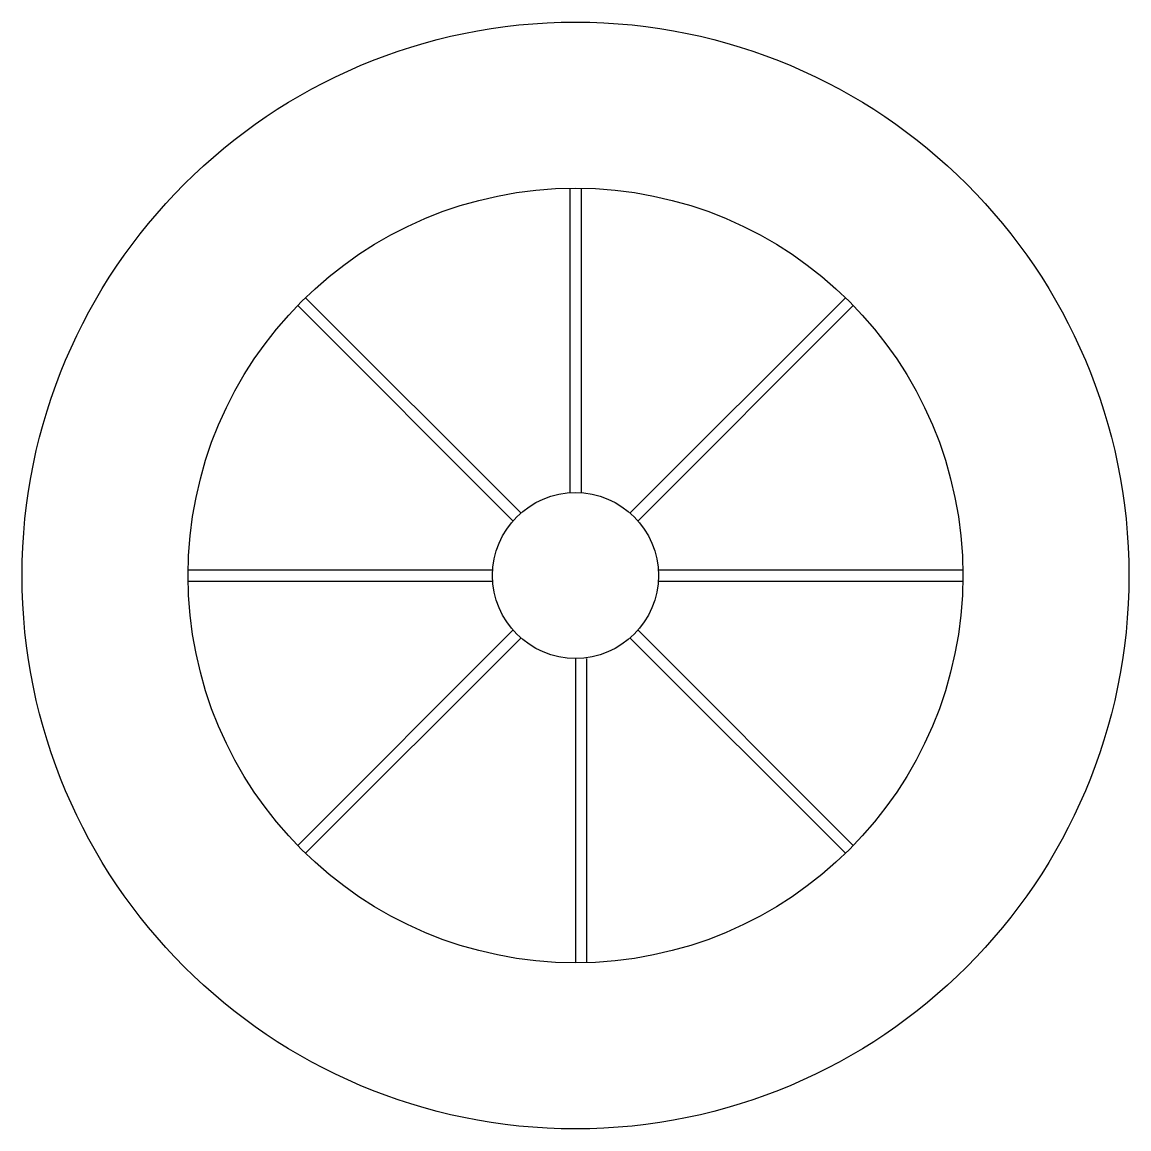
# Model space of a CAD drawing. Extents: x -1 to 1, y -1 to 1.
import ezdxf

# ---------------------------------------------------------------- set-up
doc = ezdxf.new("R2010")
doc.units = 0
doc.header["$LTSCALE"] = 0.5
doc.header["$MEASUREMENT"] = 0
doc.layers.get('0').update_dxf_attribs({"linetype": 'CONTINUOUS'})

msp = doc.modelspace()

# ---------------------------------------------------------------- linework, layer by layer
for p, q in [((-0.01, 0.7), (-0.01, 0.15)), ((0.01, 0.7), (0.01, 0.15)), ((-0.4879, 0.502), (-0.099, 0.1131)), ((0.099, 0.1131), (0.4879, 0.502)), ((-0.502, 0.4879), (-0.1131, 0.099)), ((0.1131, 0.099), (0.502, 0.4879)), ((-0.7, 0.01), (-0.15, 0.01)), ((0.15, 0.01), (0.7, 0.01)), ((-0.7, -0.01), (-0.15, -0.01)), ((0.15, -0.01), (0.7, -0.01)), ((-0.502, -0.4879), (-0.1131, -0.099)), ((0.1131, -0.099), (0.502, -0.4879)), ((-0.4879, -0.502), (-0.099, -0.1131)), ((0.099, -0.1131), (0.4879, -0.502)), ((0, -0.15), (0, -0.7)), ((0.02, -0.15), (0.02, -0.7))]:
    msp.add_line(p, q)
for radius in [1, 0.7, 0.15]:
    msp.add_circle((0, 0), radius)

doc.saveas('drawing.dxf')
